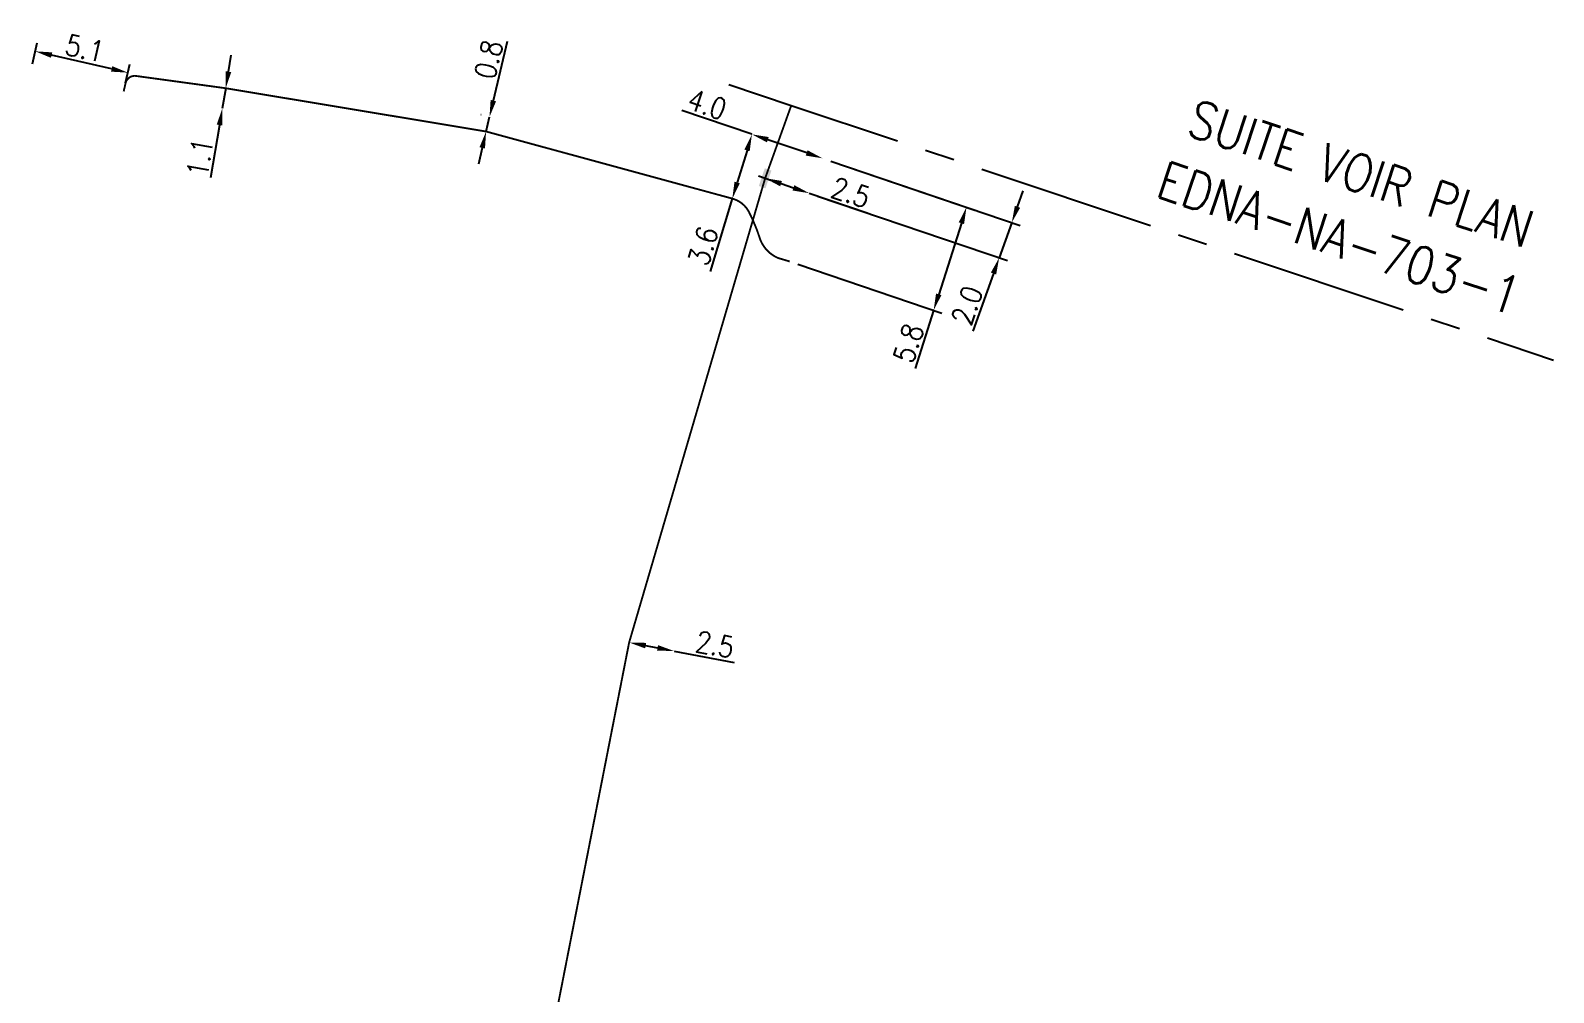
# Model space of a CAD drawing. Header units: millimetres. Extents: x 185000 to 186000, y 128000 to 129009.
# Drawn here: x 185216.8 to 185298.5, y 128391.8 to 128443.4 of the extents above; entities that cross this region are included whole.
import ezdxf
from ezdxf.enums import TextEntityAlignment as Align

# ---------------------------------------------------------------- set-up
doc = ezdxf.new("R2010")
doc.units = ezdxf.units.MM
doc.header["$PDMODE"] = 34
doc.linetypes.add('CENTER2', pattern=[28.575, 19.05, -3.175, 3.175, -3.175])
doc.layers.get('0').update_dxf_attribs({"linetype": 'CONTINUOUS'})
doc.layers.get('DEFPOINTS').update_dxf_attribs({"linetype": 'CONTINUOUS'})
for name, color, linetype in [('M_120', 5, 'M_ST_13'), ('M_300', 7, 'CONTINUOUS'), ('M_930', 7, 'CONTINUOUS')]:
    doc.layers.add(name, color=color, linetype=linetype)
doc.styles.get("Standard").update_dxf_attribs({"font": 'romans.shx', "width": 0.85})
doc.linetypes.add('M_ST_13', pattern='A,5,-0.3,["oo",Standard,S=1.5,R=0,X=0,Y=-0.5],-3', length=8.3)
doc.dimstyles.get("Standard").update_dxf_attribs({"dimtxt": 1.5, "dimasz": 1.2, "dimexe": 0.625, "dimexo": 0.625, "dimgap": 0.25, "dimtad": 1, "dimdec": 1, "dimzin": 0, "dimdsep": 46, "dimtxsty": 'Standard', "dimcen": -0.5, "dimadec": 0, "dimazin": 0, "dimtfac": 1, "dimtdec": 1, "dimtmove": 0, "dimatfit": 3, "dimfxl": 0, "dimtolj": 1, "dimtzin": 0, "dimarcsym": 0})

# ---------------------------------------------------------------- blocks, each defined once
blk = doc.blocks.new('*D46')
at = {"layer": 'DEFPOINTS', "color": 0, "linetype": 'Continuous', "transparency": 16777216}
for p in [(185248.928, 128410.57), (185251.335, 128410.114), (185251.335, 128410.114)]:
    blk.add_point(p, dxfattribs=at)
at = {"layer": 'M_120', "color": 0, "linetype": 'Continuous', "lineweight": -2, "transparency": 16777216}
for p, q in [((185249.812, 128410.402), (185250.45, 128410.282)), ((185251.335, 128410.114), (185254.556, 128409.505))]:
    blk.add_line(p, q, dxfattribs=at)
at = {"layer": 'M_120', "color": 0, "linetype": 'Continuous', "transparency": 16777216}
for points in [[(185249.84, 128410.55), (185249.784, 128410.255), (185248.928, 128410.57)], [(185250.478, 128410.429), (185250.423, 128410.134), (185251.335, 128410.114)]]:
    blk.add_solid(points, dxfattribs=at)
at = {"layer": 'M_120', "color": 0, "linetype": 'Continuous', "transparency": 16777216, "insert": (185253.527, 128410.463), "char_height": 1.125, "attachment_point": 5, "rotation": 349.28263}
blk.add_mtext('\\A1;2.5', dxfattribs=at)
blk = doc.blocks.new('*D47')
at = {"layer": 'DEFPOINTS', "color": 0, "linetype": 'Continuous', "transparency": 16777216}
for p in [(185255.509, 128437.797), (185259.297, 128436.511), (185259.297, 128436.511)]:
    blk.add_point(p, dxfattribs=at)
at = {"layer": 'M_120', "color": 0, "linetype": 'Continuous', "lineweight": -2, "transparency": 16777216}
for p, q in [((185255.509, 128437.797), (185251.745, 128439.075)), ((185258.444, 128436.801), (185256.361, 128437.508))]:
    blk.add_line(p, q, dxfattribs=at)
at = {"layer": 'M_120', "color": 0, "linetype": 'Continuous', "transparency": 16777216}
for points in [[(185256.409, 128437.65), (185256.313, 128437.366), (185255.509, 128437.797)], [(185258.493, 128436.943), (185258.396, 128436.659), (185259.297, 128436.511)]]:
    blk.add_solid(points, dxfattribs=at)
at = {"layer": 'M_120', "color": 0, "linetype": 'Continuous', "transparency": 16777216, "insert": (185253.112, 128439.403), "char_height": 1.125, "attachment_point": 5, "rotation": 341.24809}
blk.add_mtext('\\A1;4.0', dxfattribs=at)
blk = doc.blocks.new('*D48')
at = {"layer": 'DEFPOINTS', "color": 0, "linetype": 'Continuous', "transparency": 16777216}
for p in [(185255.509, 128437.797), (185255.509, 128437.797), (185254.458, 128434.354)]:
    blk.add_point(p, dxfattribs=at)
at = {"layer": 'M_120', "color": 0, "linetype": 'Continuous', "lineweight": -2, "transparency": 16777216}
for p, q in [((185255.246, 128436.936), (185254.72, 128435.215)), ((185254.458, 128434.354), (185253.267, 128430.455))]:
    blk.add_line(p, q, dxfattribs=at)
at = {"layer": 'M_120', "color": 0, "linetype": 'Continuous', "transparency": 16777216}
for points in [[(185255.103, 128436.98), (185255.39, 128436.893), (185255.509, 128437.797)], [(185254.577, 128435.259), (185254.864, 128435.171), (185254.458, 128434.354)]]:
    blk.add_solid(points, dxfattribs=at)
at = {"layer": 'M_120', "color": 0, "linetype": 'Continuous', "transparency": 16777216, "insert": (185252.897, 128431.812), "char_height": 1.125, "attachment_point": 5, "rotation": 73.01903}
blk.add_mtext('\\A1;3.6', dxfattribs=at)
blk = doc.blocks.new('*D49')
at = {"layer": 'DEFPOINTS', "color": 0, "linetype": 'Continuous', "transparency": 16777216}
for p in [(185241.444, 128438.728), (185241.444, 128438.728), (185241.261, 128437.949)]:
    blk.add_point(p, dxfattribs=at)
at = {"layer": 'M_120', "color": 0, "linetype": 'Continuous', "lineweight": -2, "transparency": 16777216}
for p, q in [((185241.65, 128439.604), (185242.4, 128442.796)), ((185240.988, 128438.835), (185240.987, 128438.835)), ((185241.261, 128437.949), (185241.444, 128438.728)), ((185240.805, 128438.056), (185240.804, 128438.057)), ((185241.055, 128437.073), (185240.849, 128436.197))]:
    blk.add_line(p, q, dxfattribs=at)
at = {"layer": 'M_120', "color": 0, "linetype": 'Continuous', "transparency": 16777216}
for points in [[(185241.504, 128439.639), (185241.796, 128439.57), (185241.444, 128438.728)], [(185240.909, 128437.108), (185241.201, 128437.039), (185241.261, 128437.949)]]:
    blk.add_solid(points, dxfattribs=at)
at = {"layer": 'M_120', "color": 0, "linetype": 'Continuous', "transparency": 16777216, "insert": (185241.397, 128441.81), "char_height": 1.125, "attachment_point": 5, "rotation": 76.77649}
blk.add_mtext('\\A1;0.8', dxfattribs=at)
blk = doc.blocks.new('*D50')
at = {"layer": 'DEFPOINTS', "color": 0, "linetype": 'Continuous', "transparency": 16777216}
for p in [(185227.303, 128440.267), (185227.12, 128439.182), (185227.12, 128439.182)]:
    blk.add_point(p, dxfattribs=at)
at = {"layer": 'M_120', "color": 0, "linetype": 'Continuous', "lineweight": -2, "transparency": 16777216}
for p, q in [((185227.452, 128441.154), (185227.602, 128442.042)), ((185227.303, 128440.267), (185227.12, 128439.182)), ((185226.97, 128438.295), (185226.492, 128435.466))]:
    blk.add_line(p, q, dxfattribs=at)
at = {"layer": 'M_120', "color": 0, "linetype": 'Continuous', "transparency": 16777216}
for points in [[(185227.304, 128441.179), (185227.6, 128441.129), (185227.303, 128440.267)], [(185226.822, 128438.32), (185227.118, 128438.27), (185227.12, 128439.182)]]:
    blk.add_solid(points, dxfattribs=at)
at = {"layer": 'M_120', "color": 0, "linetype": 'Continuous', "transparency": 16777216, "insert": (185225.917, 128436.561), "char_height": 1.125, "attachment_point": 5, "rotation": 80.41957}
blk.add_mtext('\\A1;1.1', dxfattribs=at)
blk = doc.blocks.new('*D51')
at = {"layer": 'DEFPOINTS', "color": 0, "linetype": 'Continuous', "transparency": 16777216}
for p in [(185259.297, 128436.511), (185267.01, 128433.893), (185257.535, 128430.985)]:
    blk.add_point(p, dxfattribs=at)
at = {"layer": 'M_120', "color": 0, "linetype": 'Continuous', "lineweight": -2, "transparency": 16777216}
for p, q in [((185259.741, 128436.361), (185267.454, 128433.742)), ((185266.737, 128433.035), (185265.522, 128429.224)), ((185257.979, 128430.834), (185265.693, 128428.216)), ((185265.249, 128428.367), (185264.253, 128425.243))]:
    blk.add_line(p, q, dxfattribs=at)
at = {"layer": 'M_120', "color": 0, "linetype": 'Continuous', "transparency": 16777216}
for points in [[(185266.594, 128433.081), (185266.88, 128432.99), (185267.01, 128433.893)], [(185265.379, 128429.27), (185265.665, 128429.178), (185265.249, 128428.367)]]:
    blk.add_solid(points, dxfattribs=at)
at = {"layer": 'M_120', "color": 0, "linetype": 'Continuous', "transparency": 16777216, "insert": (185263.9, 128426.604), "char_height": 1.125, "attachment_point": 5, "rotation": 72.32204}
blk.add_mtext('\\A1;5.8', dxfattribs=at)
blk = doc.blocks.new('M_300_04')
at = {"color": 0, "linetype": 'Continuous'}
blk.add_line((0, 0.375), (0, -0.375), dxfattribs=at)
blk.add_solid([(-0.5, 0.188), (-0.5, -0.188), (0.5, 0.188), (0.5, -0.188)], dxfattribs=at)
at = {"color": 0, "linetype": 'Continuous', "width": 0.75, "flags": 3}
for tag, p in [('DEF_LEG', (0, -5)), ('DEF_COUP', (0.023, -7.005)), ('DEF_TYPE', (0, -9))]:
    blk.add_attdef(tag, text='', height=1.2, dxfattribs=at).set_placement(p, align=Align.MIDDLE)
blk = doc.blocks.new('*D272')
at = {"layer": 'DEFPOINTS', "color": 0, "linetype": 'Continuous', "transparency": 16777216}
for p in [(185217.096, 128442.244), (185216.838, 128441.124), (185221.835, 128440.096)]:
    blk.add_point(p, dxfattribs=at)
at = {"layer": 'M_120', "color": 0, "linetype": 'Continuous', "lineweight": -2, "transparency": 16777216}
for p, q in [((185216.943, 128441.581), (185217.201, 128442.701)), ((185221.189, 128441.303), (185217.973, 128442.042)), ((185221.94, 128440.553), (185222.171, 128441.558))]:
    blk.add_line(p, q, dxfattribs=at)
at = {"layer": 'M_120', "color": 0, "linetype": 'Continuous', "transparency": 16777216}
for points in [[(185218.006, 128442.188), (185217.939, 128441.896), (185217.096, 128442.244)], [(185221.223, 128441.449), (185221.155, 128441.157), (185222.066, 128441.101)]]:
    blk.add_solid(points, dxfattribs=at)
at = {"layer": 'M_120', "color": 0, "linetype": 'Continuous', "transparency": 16777216, "insert": (185219.749, 128442.404), "char_height": 1.125, "attachment_point": 5, "rotation": 347.05746}
blk.add_mtext('\\A1;5.1', dxfattribs=at)
blk = doc.blocks.new('*D331')
at = {"layer": 'DEFPOINTS', "color": 0, "linetype": 'Continuous', "transparency": 16777216}
for p in [(185259.297, 128436.511), (185258.586, 128434.641), (185269.439, 128433.068)]:
    blk.add_point(p, dxfattribs=at)
at = {"layer": 'M_120', "color": 0, "linetype": 'Continuous', "lineweight": -2, "transparency": 16777216}
for p, q in [((185259.741, 128436.361), (185269.883, 128432.917)), ((185259.03, 128434.491), (185269.208, 128431.035)), ((185269.744, 128433.915), (185270.048, 128434.762)), ((185269.439, 128433.068), (185268.764, 128431.186)), ((185268.459, 128430.339), (185267.351, 128427.254))]:
    blk.add_line(p, q, dxfattribs=at)
at = {"layer": 'M_120', "color": 0, "linetype": 'Continuous', "transparency": 16777216}
for points in [[(185269.602, 128433.966), (185269.885, 128433.864), (185269.439, 128433.068)], [(185268.318, 128430.39), (185268.601, 128430.288), (185268.764, 128431.186)]]:
    blk.add_solid(points, dxfattribs=at)
at = {"layer": 'M_120', "color": 0, "linetype": 'Continuous', "transparency": 16777216, "insert": (185267.047, 128428.626), "char_height": 1.125, "attachment_point": 5, "rotation": 70.24414}
blk.add_mtext('\\A1;2.0', dxfattribs=at)
blk = doc.blocks.new('*D332')
at = {"layer": 'DEFPOINTS', "color": 0, "linetype": 'Continuous', "transparency": 16777216}
for p in [(185256.219, 128435.445), (185258.586, 128434.641), (185258.586, 128434.641)]:
    blk.add_point(p, dxfattribs=at)
at = {"layer": 'M_120', "color": 0, "linetype": 'Continuous', "lineweight": -2, "transparency": 16777216}
for p, q in [((185257.071, 128435.156), (185257.734, 128434.931)), ((185258.586, 128434.641), (185261.691, 128433.587))]:
    blk.add_line(p, q, dxfattribs=at)
at = {"layer": 'M_120', "color": 0, "linetype": 'Continuous', "transparency": 16777216}
for points in [[(185257.12, 128435.298), (185257.023, 128435.014), (185256.219, 128435.445)], [(185257.782, 128435.073), (185257.686, 128434.789), (185258.586, 128434.641)]]:
    blk.add_solid(points, dxfattribs=at)
at = {"layer": 'M_120', "color": 0, "linetype": 'Continuous', "transparency": 16777216, "insert": (185260.806, 128434.68), "char_height": 1.125, "attachment_point": 5, "rotation": 341.24809}
blk.add_mtext('\\A1;2.5', dxfattribs=at)

msp = doc.modelspace()

# ---------------------------------------------------------------- linework, layer by layer
at = {"layer": 'M_120', "const_width": 0.1, "flags": 128}
msp.add_lwpolyline([(185257.535, 128430.985), (185257.535, 128430.985), (185256.944, 128431.161, -0.03358), (185256.881, 128431.184, -0.195537), (185255.959, 128432.15, 0.043898), (185255.345, 128433.648, 0.206996), (185254.458, 128434.354), (185241.261, 128437.949), (185227.303, 128440.267), (185222.492, 128440.925, 0.388108), (185221.937, 128440.541), (185221.835, 128440.096)], format="xyb", dxfattribs=at)
at = {"layer": 'M_120', "const_width": 0.1}
msp.add_lwpolyline([(185244.3, 128367.455), (185242.048, 128367.646, -0.420314), (185241.593, 128368.197), (185242.381, 128375.634), (185243.266, 128381.758), (185248.928, 128410.57), (185256.219, 128435.445), (185257.619, 128439.348)], format="xyb", dxfattribs=at)
at = {"layer": 'M_930', "linetype": 'CENTER2', "ltscale": 0.5, "flags": 128}
msp.add_lwpolyline([(185254.279, 128440.464), (185257.619, 128439.348), (185298.477, 128425.703)], dxfattribs=at)

# ---------------------------------------------------------------- block references
at = {"layer": 'M_300', "rotation": 71.4163812115247}
msp.add_blockref('M_300_04', (185256.219, 128435.445), dxfattribs=at)

# ---------------------------------------------------------------- texts
at = {"layer": 'M_930', "width": 0.85}
for s, p in [('SUITE VOIR PLAN', (185287.835, 128434.742)), ('EDNA-NA-703-1', (185286.681, 128431.288))]:
    msp.add_text(s, height=2, rotation=341.53185, dxfattribs=at).set_placement(p, align=Align.CENTER)

# ---------------------------------------------------------------- dimensions: what is measured, and where the dimension line sits
at = {"layer": 'M_120', "linetype": 'Continuous'}
for base, p1, p2, angle, picture, middle, dimtype in [((185217.096, 128442.244), (185221.835, 128440.096), (185216.838, 128441.124), 347.05746, '*D272', (185219.581, 128441.673), 160), ((185241.444, 128438.728), (185241.261, 128437.949), (185241.444, 128438.728), 76.77649, '*D49', (185242.127, 128441.638), 161), ((185227.12, 128439.182), (185227.303, 128440.267), (185227.12, 128439.182), 260.41957, '*D50', (185226.656, 128436.437), 161), ((185259.297, 128436.511), (185255.509, 128437.797), (185259.297, 128436.511), 341.24809, '*D47', (185252.871, 128438.693), 161), ((185255.509, 128437.797), (185254.458, 128434.354), (185255.509, 128437.797), 73.01903, '*D48', (185253.614, 128431.593), 161), ((185267.01, 128433.893), (185257.535, 128430.985), (185259.297, 128436.511), 72.32204, '*D51', (185264.614, 128426.376), 161), ((185269.439, 128433.068), (185258.586, 128434.641), (185259.297, 128436.511), 250.24414, '*D331', (185267.753, 128428.373), 160), ((185258.586, 128434.641), (185256.219, 128435.445), (185258.586, 128434.641), 161.24809, '*D332', (185260.565, 128433.97), 160), ((185251.335, 128410.114), (185248.928, 128410.57), (185251.335, 128410.114), 349.28263, '*D46', (185253.388, 128409.726), 161)]:
    dim = msp.add_linear_dim(base=base, p1=p1, p2=p2, angle=angle, dimstyle='Standard', override={"dimscale": 0.75}, dxfattribs=at)
    dim.commit()
    dim.dimension.update_dxf_attribs({"geometry": picture, "text_midpoint": middle, "dimtype": dimtype})

doc.saveas('drawing.dxf')
